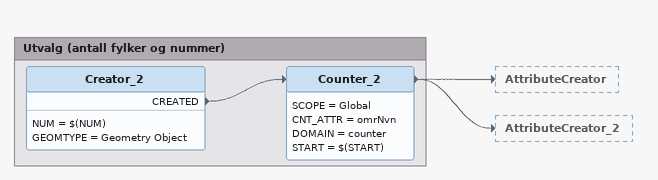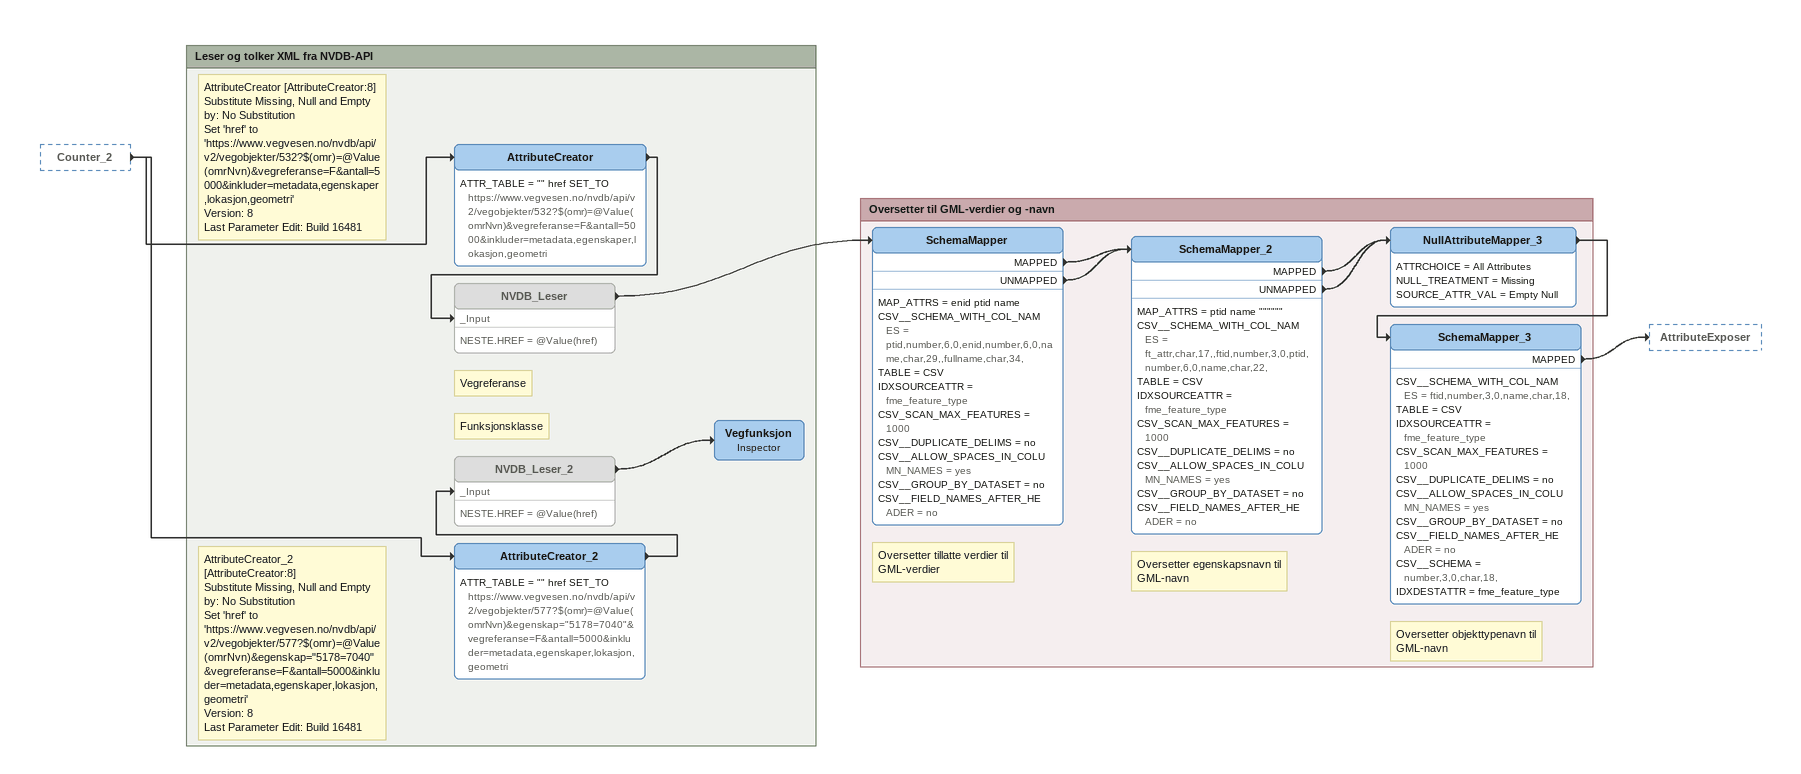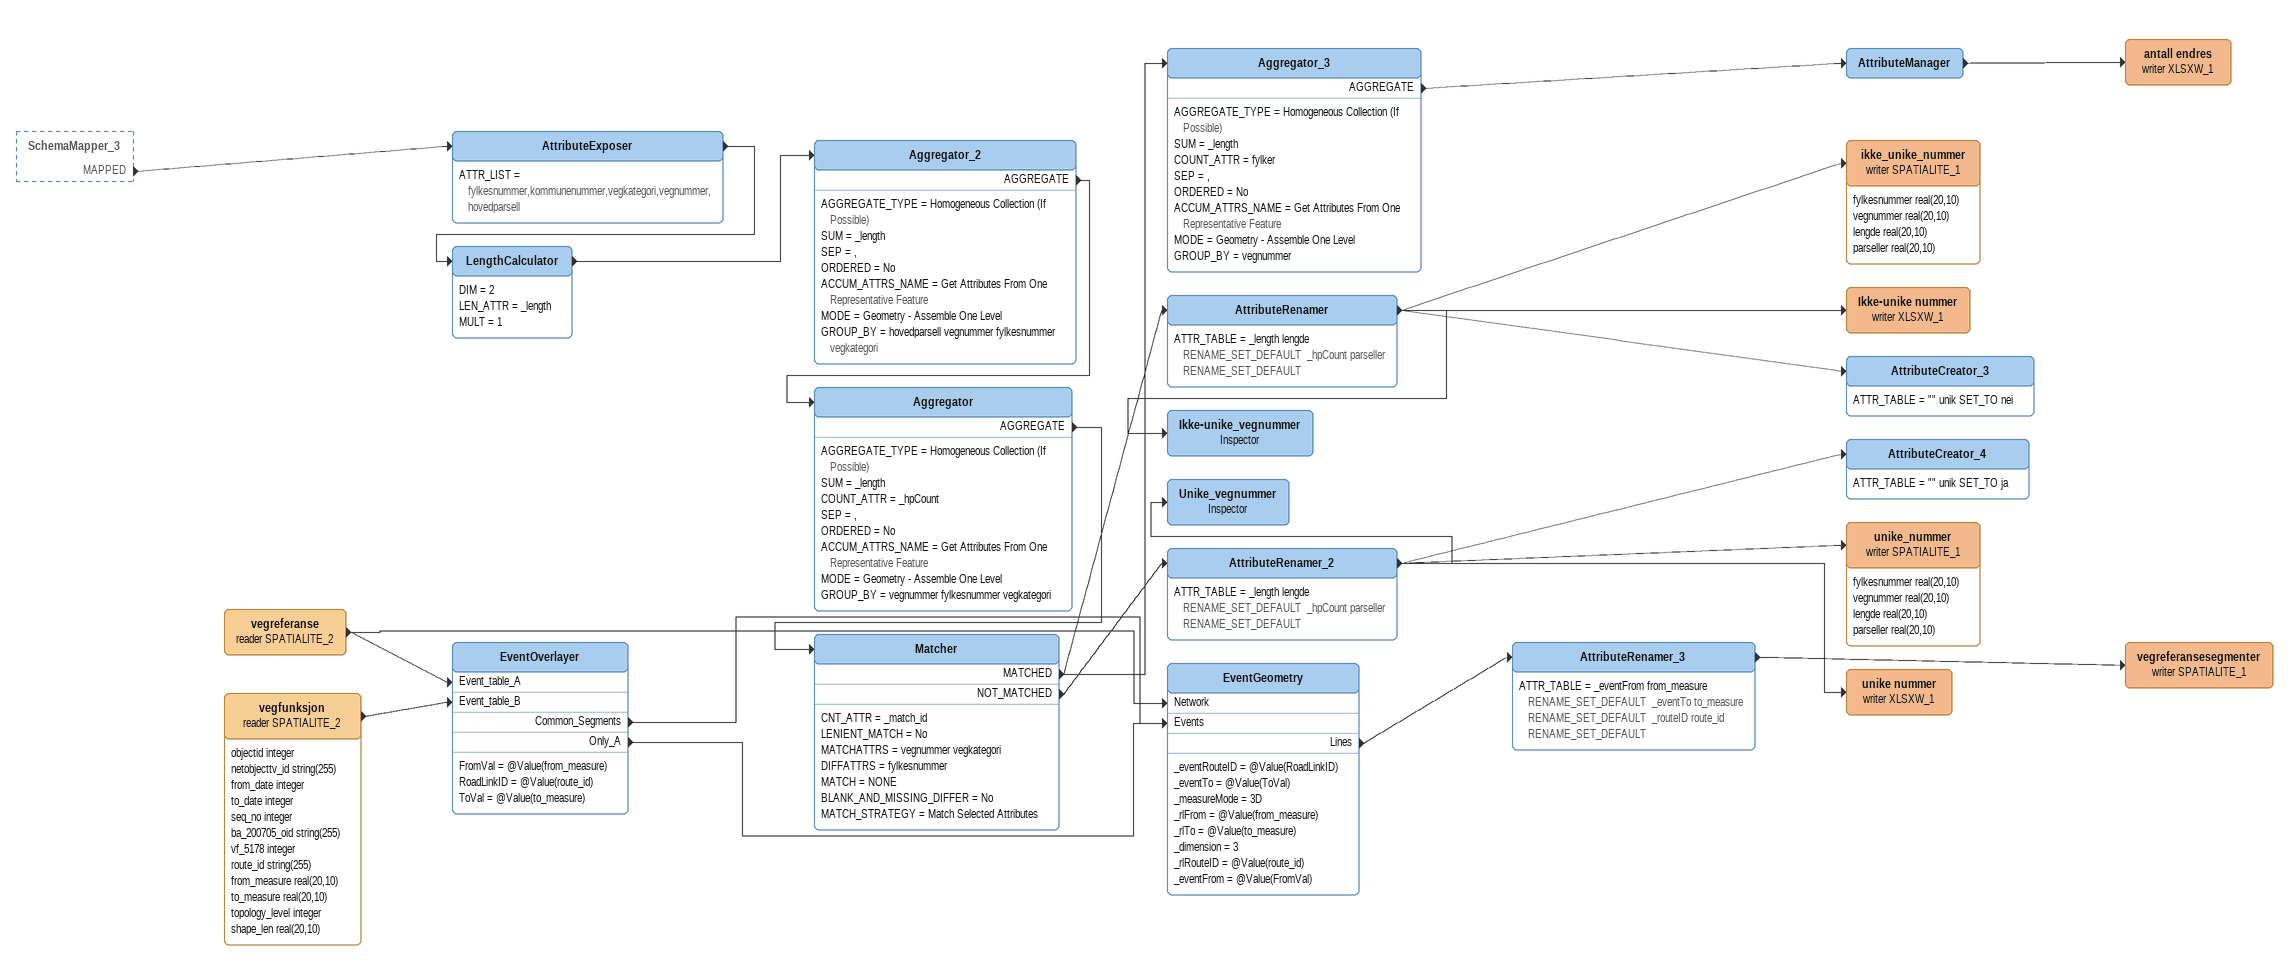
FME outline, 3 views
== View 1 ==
Bookmark: Utvalg (antall fylker og nummer)
Creator_2
    NUM = $(NUM)
    GEOMTYPE = Geometry Object
    CREATED -> Counter_2
Counter_2
    SCOPE = Global
    CNT_ATTR = omrNvn
    DOMAIN = counter
    START = $(START)
    -> AttributeCreator
    -> AttributeCreator_2

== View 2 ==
Counter_2 [outside]
    -> AttributeCreator
    -> AttributeCreator_2

Bookmark: Leser og tolker XML fra NVDB-API
Note: AttributeCreator [AttributeCreator:8] / Substitute Missing, Null and Empty by: No Substitution / Set 'href' to 'https://www.vegvesen.no/nvdb/api/v2/vegobjekter/532?$(omr)=@Value(omrNvn)&vegreferanse=F&antall=5000&inkluder=metadata,egenskaper,lokasjon,geometri' / Version: 8 / Last Parameter Edit: Build 16481
AttributeCreator
    ATTR_TABLE = "" href SET_TO https://www.vegvesen.no/nvdb/api/v2/vegobjekter/532?$(omr)=@Value(omrNvn)&vegreferanse=F&antall=5000&inkluder=metadata,egenskaper,lokasjon,geometri
    -> NVDB_Leser [_Input]
Note: Vegreferanse
NVDB_Leser [off]
    NESTE.HREF = @Value(href)
    -> SchemaMapper
Note: AttributeCreator_2 [AttributeCreator:8] / Substitute Missing, Null and Empty by: No Substitution / Set 'href' to 'https://www.vegvesen.no/nvdb/api/v2/vegobjekter/577?$(omr)=@Value(omrNvn)&egenskap="5178=7040"&vegreferanse=F&antall=5000&inkluder=metadata,egenskaper,lokasjon,geometri' / Version: 8 / Last Parameter Edit: Build 16481
AttributeCreator_2
    ATTR_TABLE = "" href SET_TO https://www.vegvesen.no/nvdb/api/v2/vegobjekter/577?$(omr)=@Value(omrNvn)&egenskap="5178=7040"&vegreferanse=F&antall=5000&inkluder=metadata,egenskaper,lokasjon,geometri
    -> NVDB_Leser_2 [_Input]
Note: Funksjonsklasse
NVDB_Leser_2 [off]
    NESTE.HREF = @Value(href)
    -> Vegfunksjon
Vegfunksjon: Inspector

Bookmark: Oversetter til GML-verdier og -navn
Note: Oversetter tillatte verdier til GML-verdier
SchemaMapper
    MAP_ATTRS = enid ptid name
    CSV__SCHEMA_WITH_COL_NAMES = ptid,number,6,0,enid,number,6,0,name,char,29,,fullname,char,34,
    TABLE = CSV
    IDXSOURCEATTR = fme_feature_type
    CSV_SCAN_MAX_FEATURES = 1000
    CSV__DUPLICATE_DELIMS = no
    CSV__ALLOW_SPACES_IN_COLUMN_NAMES = yes
    CSV__GROUP_BY_DATASET = no
    CSV__FIELD_NAMES_AFTER_HEADER = no
    MAPPED -> SchemaMapper_2
    UNMAPPED -> SchemaMapper_2
Note: Oversetter egenskapsnavn til GML-navn
SchemaMapper_2
    MAP_ATTRS = ptid name """"""
    CSV__SCHEMA_WITH_COL_NAMES = ft_attr,char,17,,ftid,number,3,0,ptid,number,6,0,name,char,22,
    TABLE = CSV
    IDXSOURCEATTR = fme_feature_type
    CSV_SCAN_MAX_FEATURES = 1000
    CSV__DUPLICATE_DELIMS = no
    CSV__ALLOW_SPACES_IN_COLUMN_NAMES = yes
    CSV__GROUP_BY_DATASET = no
    CSV__FIELD_NAMES_AFTER_HEADER = no
    MAPPED -> NullAttributeMapper_3
    UNMAPPED -> NullAttributeMapper_3
NullAttributeMapper_3
    ATTRCHOICE = All Attributes
    NULL_TREATMENT = Missing
    SOURCE_ATTR_VAL = Empty Null
    -> SchemaMapper_3
Note: Oversetter objekttypenavn til GML-navn
SchemaMapper_3
    CSV__SCHEMA_WITH_COL_NAMES = ftid,number,3,0,name,char,18,
    TABLE = CSV
    IDXSOURCEATTR = fme_feature_type
    CSV_SCAN_MAX_FEATURES = 1000
    CSV__DUPLICATE_DELIMS = no
    CSV__ALLOW_SPACES_IN_COLUMN_NAMES = yes
    CSV__GROUP_BY_DATASET = no
    CSV__FIELD_NAMES_AFTER_HEADER = no
    CSV__SCHEMA = number,3,0,char,18,
    IDXDESTATTR = fme_feature_type
    MAPPED -> AttributeExposer

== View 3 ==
SchemaMapper_3 [outside]
    MAPPED -> AttributeExposer
AttributeExposer
    ATTR_LIST = fylkesnummer,kommunenummer,vegkategori,vegnummer,hovedparsell
    -> LengthCalculator
LengthCalculator
    DIM = 2
    LEN_ATTR = _length
    MULT = 1
    -> Aggregator_2
Aggregator_2
    AGGREGATE_TYPE = Homogeneous Collection (If Possible)
    SUM = _length
    SEP = ,
    ORDERED = No
    ACCUM_ATTRS_NAME = Get Attributes From One Representative Feature
    MODE = Geometry - Assemble One Level
    GROUP_BY = hovedparsell vegnummer fylkesnummer vegkategori
    AGGREGATE -> Aggregator
Aggregator
    AGGREGATE_TYPE = Homogeneous Collection (If Possible)
    SUM = _length
    COUNT_ATTR = _hpCount
    SEP = ,
    ORDERED = No
    ACCUM_ATTRS_NAME = Get Attributes From One Representative Feature
    MODE = Geometry - Assemble One Level
    GROUP_BY = vegnummer fylkesnummer vegkategori
    AGGREGATE -> Matcher
Matcher
    CNT_ATTR = _match_id
    LENIENT_MATCH = No
    MATCHATTRS = vegnummer vegkategori
    DIFFATTRS = fylkesnummer
    MATCH = NONE
    BLANK_AND_MISSING_DIFFER = No
    MATCH_STRATEGY = Match Selected Attributes
    MATCHED -> AttributeRenamer
    MATCHED -> Aggregator_3
    NOT_MATCHED -> AttributeRenamer_2
Aggregator_3
    AGGREGATE_TYPE = Homogeneous Collection (If Possible)
    SUM = _length
    COUNT_ATTR = fylker
    SEP = ,
    ORDERED = No
    ACCUM_ATTRS_NAME = Get Attributes From One Representative Feature
    MODE = Geometry - Assemble One Level
    GROUP_BY = vegnummer
    AGGREGATE -> AttributeManager
AttributeManager
    -> antall endres (writer XLSXW_1)
antall endres (writer XLSXW_1)
AttributeRenamer
    ATTR_TABLE = _length lengde RENAME_SET_DEFAULT  _hpCount parseller RENAME_SET_DEFAULT
    -> Ikke-unike nummer (writer XLSXW_1)
    -> ikke_unike_nummer (writer SPATIALITE_1)
    -> Ikke-unike_vegnummer
    -> AttributeCreator_3
ikke_unike_nummer (writer SPATIALITE_1)
    attributes: fylkesnummer real(20,10), vegnummer real(20,10), lengde real(20,10), parseller real(20,10)
Ikke-unike nummer (writer XLSXW_1)
AttributeCreator_3
    ATTR_TABLE = "" unik SET_TO nei
Ikke-unike_vegnummer: Inspector
AttributeRenamer_2
    ATTR_TABLE = _length lengde RENAME_SET_DEFAULT  _hpCount parseller RENAME_SET_DEFAULT
    -> unike_nummer (writer SPATIALITE_1)
    -> Unike_vegnummer
    -> unike nummer (writer XLSXW_1)
    -> AttributeCreator_4
Unike_vegnummer: Inspector
AttributeCreator_4
    ATTR_TABLE = "" unik SET_TO ja
unike_nummer (writer SPATIALITE_1)
    attributes: fylkesnummer real(20,10), vegnummer real(20,10), lengde real(20,10), parseller real(20,10)
unike nummer (writer XLSXW_1)
vegreferanse (reader SPATIALITE_2)
    -> EventOverlayer [Event_table_A]
    -> EventGeometry [Network]
vegfunksjon (reader SPATIALITE_2)
    attributes: objectid integer, netobjecttv_id string(255), from_date integer, to_date integer, seq_no integer, ba_200705_oid string(255), vf_5178 integer, route_id string(255), from_measure real(20,10), to_measure real(20,10), topology_level integer, shape_len real(20,10)
    -> EventOverlayer [Event_table_B]
EventOverlayer
    FromVal = @Value(from_measure)
    RoadLinkID = @Value(route_id)
    ToVal = @Value(to_measure)
    Common_Segments -> EventGeometry [Events]
    Only_A -> EventGeometry [Events]
EventGeometry
    _eventRouteID = @Value(RoadLinkID)
    _eventTo = @Value(ToVal)
    _measureMode = 3D
    _rlFrom = @Value(from_measure)
    _rlTo = @Value(to_measure)
    _dimension = 3
    _rlRouteID = @Value(route_id)
    _eventFrom = @Value(FromVal)
    Lines -> AttributeRenamer_3
AttributeRenamer_3
    ATTR_TABLE = _eventFrom from_measure RENAME_SET_DEFAULT  _eventTo to_measure RENAME_SET_DEFAULT  _routeID route_id RENAME_SET_DEFAULT
    -> vegreferansesegmenter (writer SPATIALITE_1)
vegreferansesegmenter (writer SPATIALITE_1)
